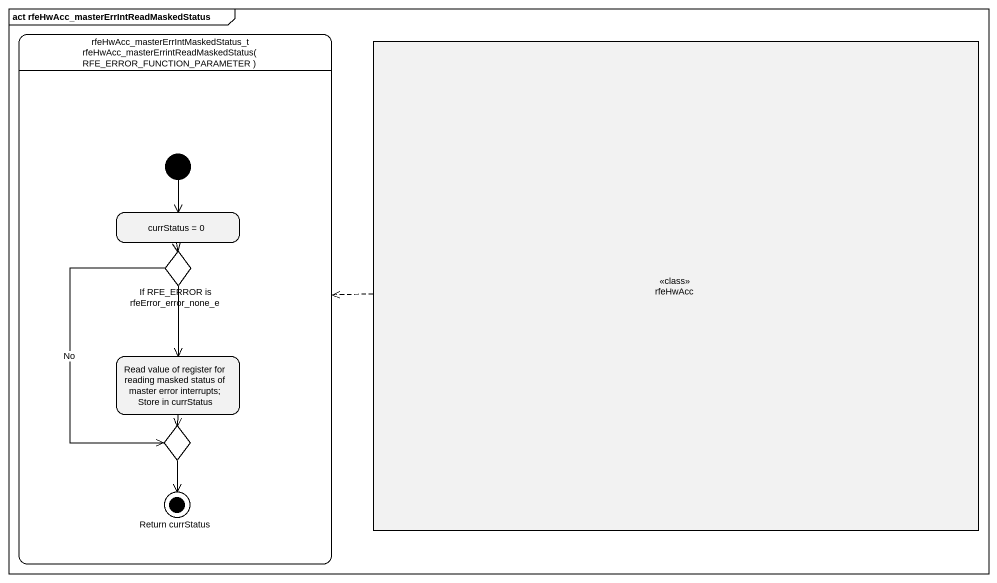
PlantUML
@startuml
mainframe act rfeHwAcc_masterErrIntReadMaskedStatus
hide empty description
state "rfeHwAcc_masterErrIntMaskedStatus_t rfeHwAcc_masterErrintReadMaskedStatus( RFE_ERROR_FUNCTION_PARAMETER )" as rfeHwAcc {
  state "currStatus = 0" as currStatus_0
  state "If RFE_ERROR is rfeError_error_none_e" as If_RFE_ERROR_is_rfeError <<choice>>
  state "Read value of register for reading masked status of master error interrupts; Store in currStatus" as Read_value_of_register_for
  state choice1 <<choice>>
  state "Return currStatus" as Return_currStatus <<end>>
  [*] --> currStatus_0
}
state "rfeHwAcc" as rfeHwAcc_2 <<class>>
rfeHwAcc_2 -left[dashed]-> rfeHwAcc
currStatus_0 --> If_RFE_ERROR_is_rfeError
If_RFE_ERROR_is_rfeError --> Read_value_of_register_for
If_RFE_ERROR_is_rfeError --> choice1 : No
Read_value_of_register_for --> choice1
choice1 --> Return_currStatus
@enduml
